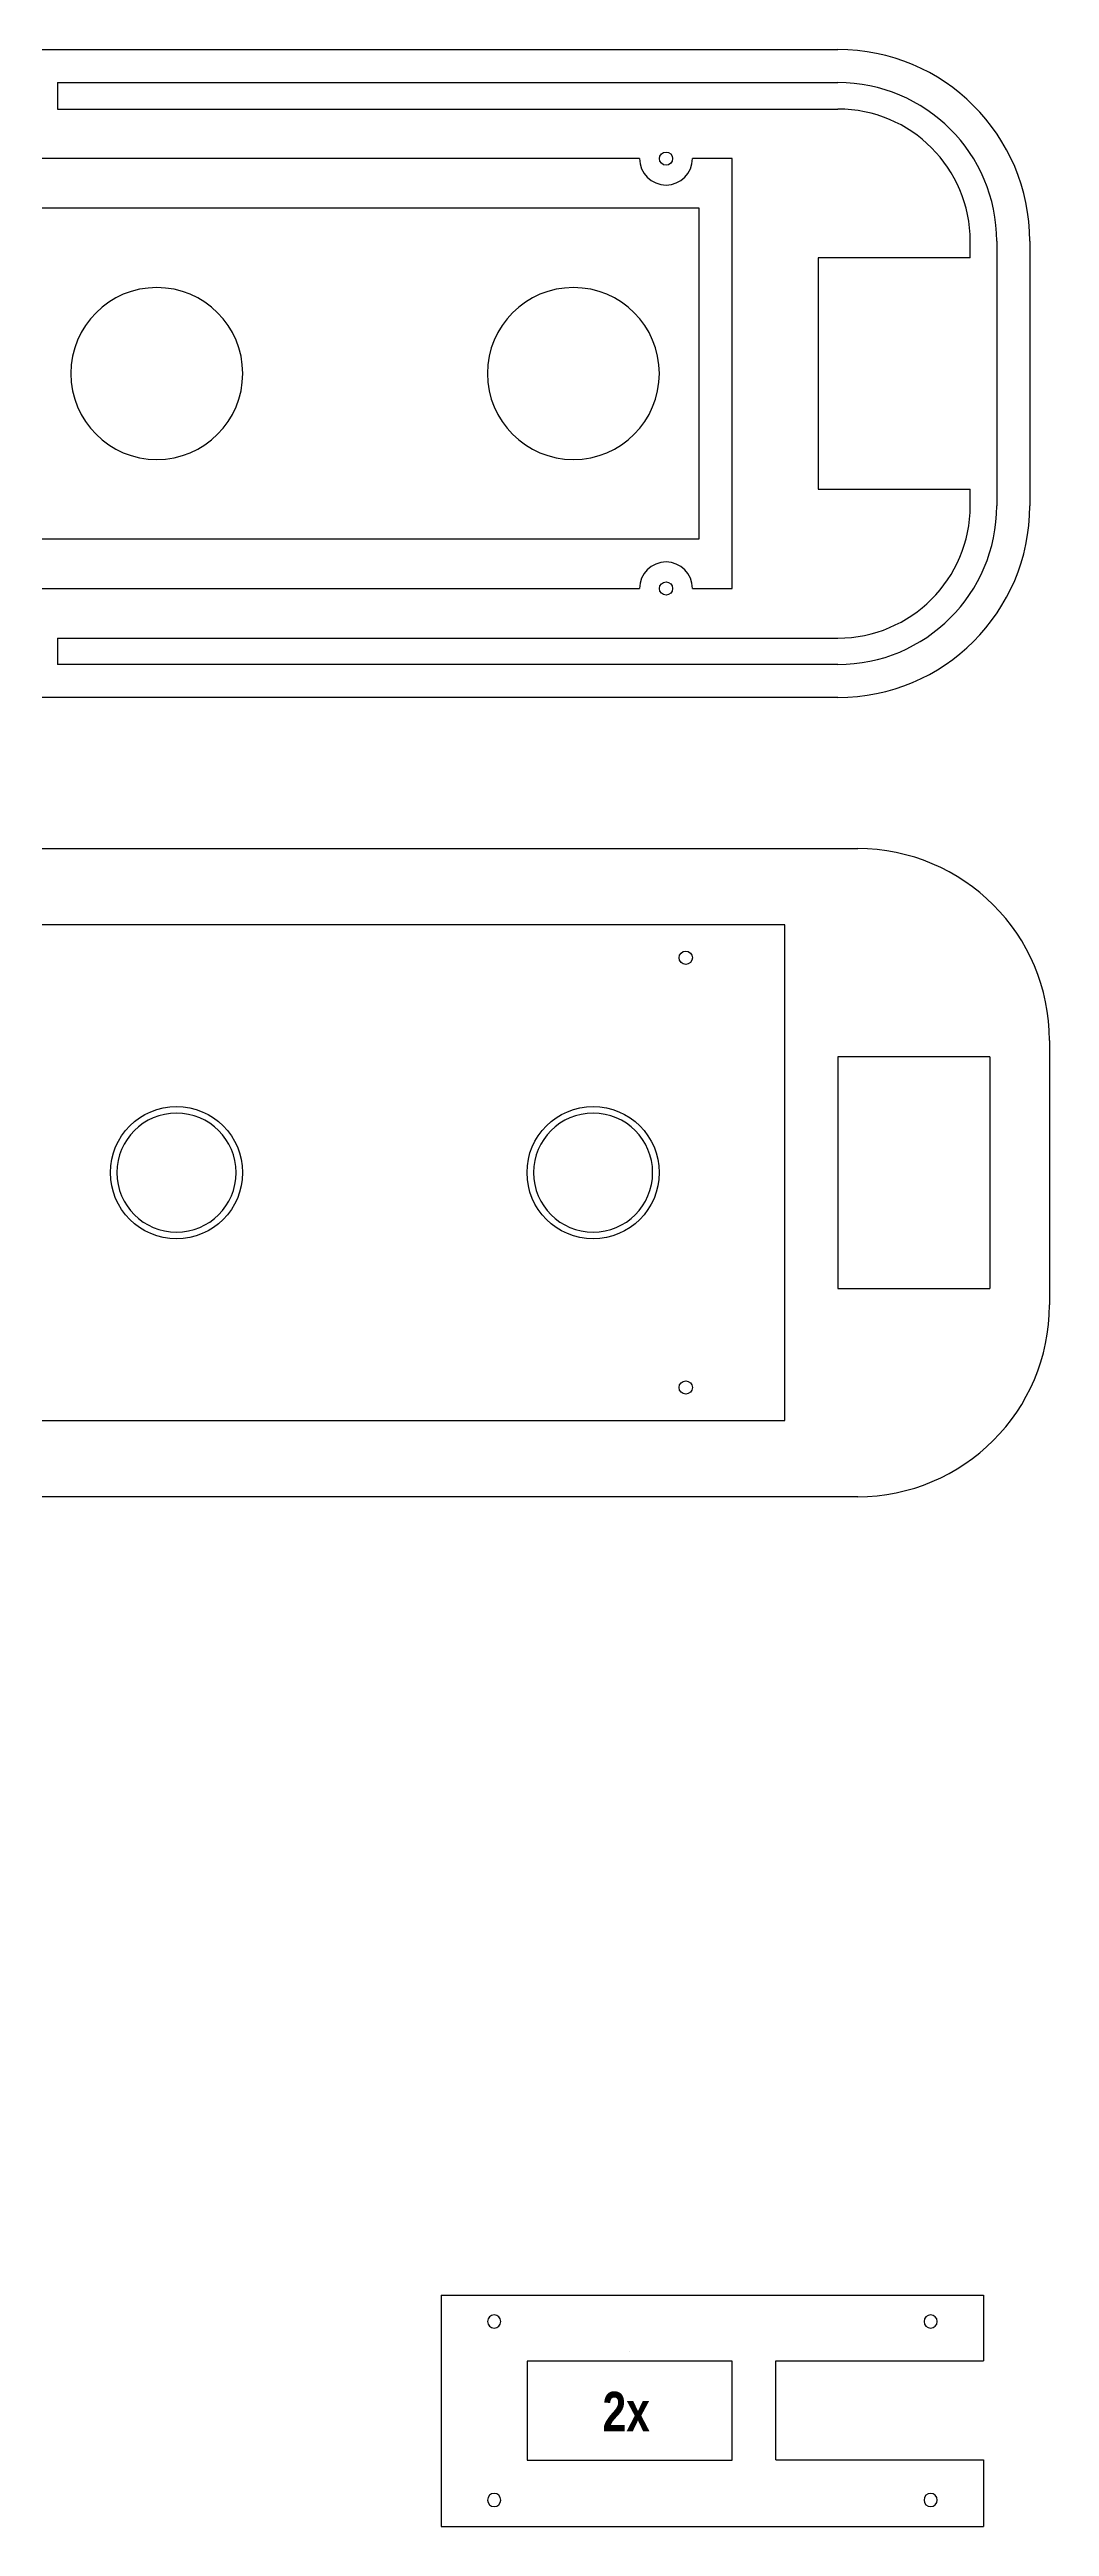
# Model space of a CAD drawing. Header units: millimetres. Extents: x -642 to 1453, y -425 to 464.
# Drawn here: x 810 to 961.2, y -422.1 to -47.5 of the extents above; entities that cross this region are included whole.
import ezdxf

# ---------------------------------------------------------------- set-up
doc = ezdxf.new("R2010")
doc.units = ezdxf.units.MM
doc.layers.get('0').update_dxf_attribs({"color": 18, "lineweight": 25, "true_color": 0x000000})
for name, color, linetype, lineweight, true_color in [('layer 1', 5, 'Continuous', 25, 0x0000ff), ('layer 2', 1, 'Continuous', 25, 0xff0000), ('layer 3', 3, 'Continuous', 25, 0x00ff00), ('layer 5', 6, 'Continuous', 25, 0xff00ff)]:
    doc.layers.add(name, color=color, linetype=linetype, lineweight=lineweight, true_color=true_color)
doc.styles.add('textstyle18', font='')
doc.styles.get('textstyle18').set_extended_font_data('Impact')

msp = doc.modelspace()

# ---------------------------------------------------------------- linework, layer by layer
at = {"layer": 'layer 1'}
for p, q in [((899.26, -63.98), (767.26, -63.98)), ((913.26, -63.98), (907.26, -63.98)), ((913.26, -128.98), (913.26, -63.98)), ((767.26, -128.98), (899.26, -128.98)), ((907.26, -128.98), (913.26, -128.98)), ((921.24, -179.83), (611.24, -179.83)), ((921.24, -254.83), (921.24, -179.83)), ((611.24, -254.83), (921.24, -254.83)), ((869.27, -387.06), (951.27, -387.06)), ((869.27, -387.06), (869.27, -422.06)), ((951.27, -387.06), (951.27, -397.01)), ((919.86, -397.01), (951.27, -397.01)), ((919.86, -412.01), (919.86, -397.01)), ((919.86, -412.01), (951.27, -412.01)), ((951.27, -412.01), (951.27, -422.06)), ((869.27, -422.06), (951.27, -422.06))]:
    msp.add_line(p, q, dxfattribs=at)
for centre, start, end in [((903.26, -63.98), 180, 0), ((903.26, -128.98), 0, 180)]:
    msp.add_arc(centre, 4, start, end, dxfattribs=at)
at = {"layer": 'layer 2'}
for p, q in [((811.26, -52.48), (929.26, -52.48)), ((811.26, -52.48), (811.26, -56.48)), ((811.26, -56.48), (929.26, -56.48)), ((949.26, -78.98), (949.26, -76.48)), ((953.26, -76.48), (953.26, -116.48)), ((949.26, -78.98), (926.26, -78.98)), ((926.26, -78.98), (926.26, -113.98)), ((926.26, -113.98), (949.26, -113.98)), ((949.26, -116.48), (949.26, -113.98)), ((811.26, -136.48), (929.26, -136.48)), ((811.26, -136.48), (811.26, -140.48)), ((929.26, -140.48), (811.26, -140.48)), ((952.24, -199.83), (929.24, -199.83)), ((929.24, -199.83), (929.24, -234.83)), ((952.24, -199.83), (952.24, -234.83)), ((929.24, -234.83), (952.24, -234.83)), ((897.77, -395.56), (897.77, -395.56)), ((913.27, -397.06), (882.27, -397.06)), ((882.27, -397.06), (882.27, -412.06)), ((913.27, -412.06), (913.27, -397.06)), ((882.27, -412.06), (913.27, -412.06))]:
    msp.add_line(p, q, dxfattribs=at)
at = {"layer": 'layer 2', "flags": 128}
for points in [[(813.26, -96.48, 1), (839.26, -96.48, 1)], [(876.26, -96.48, 1), (902.26, -96.48, 1)], [(820.24, -217.33, 1), (838.24, -217.33, 1)], [(883.24, -217.33, 1), (901.24, -217.33, 1)]]:
    msp.add_lwpolyline(points, format="xyb", close=True, dxfattribs=at)
for points in [[(878.27, -391.06, 1), (876.27, -391.06, 1), (878.27, -391.06)], [(944.27, -391.06, 1), (942.27, -391.06, 1), (944.27, -391.06)], [(878.27, -418.06, 1), (876.27, -418.06, 1), (878.27, -418.06)], [(944.27, -418.06, 1), (942.27, -418.06, 1), (944.27, -418.06)]]:
    msp.add_lwpolyline(points, format="xyb", dxfattribs=at)
at = {"layer": 'layer 2'}
for centre in [(903.26, -63.98), (903.26, -128.98), (906.24, -184.83), (906.24, -249.83)]:
    msp.add_circle(centre, 1, dxfattribs=at)
for centre, radius, start, end in [((929.26, -76.48), 24, 0, 90), ((929.26, -76.48), 20, 0, 90), ((929.26, -116.48), 20, 270, 0), ((929.26, -116.48), 24, 270, 0)]:
    msp.add_arc(centre, radius, start, end, dxfattribs=at)
at = {"layer": 'layer 3'}
for p, q in [((908.26, -71.48), (618.26, -71.48)), ((908.26, -121.48), (908.26, -71.48)), ((618.26, -121.48), (908.26, -121.48))]:
    msp.add_line(p, q, dxfattribs=at)
for centre in [(829.24, -217.33), (892.24, -217.33)]:
    msp.add_circle(centre, 10, dxfattribs=at)
at = {"layer": 'layer 5'}
for p, q in [((597.26, -47.48), (929.26, -47.48)), ((958.26, -76.48), (958.26, -116.48)), ((929.26, -145.48), (597.26, -145.48)), ((600.24, -168.33), (932.24, -168.33)), ((961.24, -197.33), (961.24, -237.33)), ((932.24, -266.33), (600.24, -266.33))]:
    msp.add_line(p, q, dxfattribs=at)
for centre, start, end in [((929.26, -76.48), 0, 90), ((929.26, -116.48), 270, 0), ((932.24, -197.33), 0, 90), ((932.24, -237.33), 270, 0)]:
    msp.add_arc(centre, 29, start, end, dxfattribs=at)

# ---------------------------------------------------------------- texts
at = {"insert": (893.66, -401.7), "char_height": 1, "attachment_point": 1, "style": 'textstyle18'}
msp.add_mtext('\\H6;2x', dxfattribs=at)

doc.saveas('drawing.dxf')
